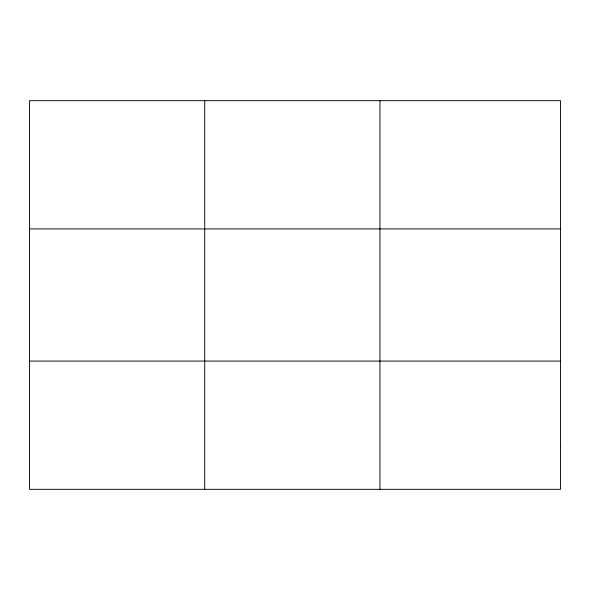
<?xml version="1.0" encoding="UTF-8"?>
<svg xmlns="http://www.w3.org/2000/svg" width="590" height="590" viewBox="0 0 590 590"><rect width="100%" height="100%" fill="white"/><g stroke="black" fill="none" stroke-linecap="round" stroke-linejoin="round"><path stroke-width="0.89" d="M204.73 100.676L204.73 489.324M379.96 100.676L379.96 489.324M29.5 228.927L560.5 228.927M29.5 361.073L560.5 361.073M560.5 446.571L560.5 489.324L29.5 489.324L29.5 100.676L560.5 100.676L560.5 446.571"/></g></svg>
